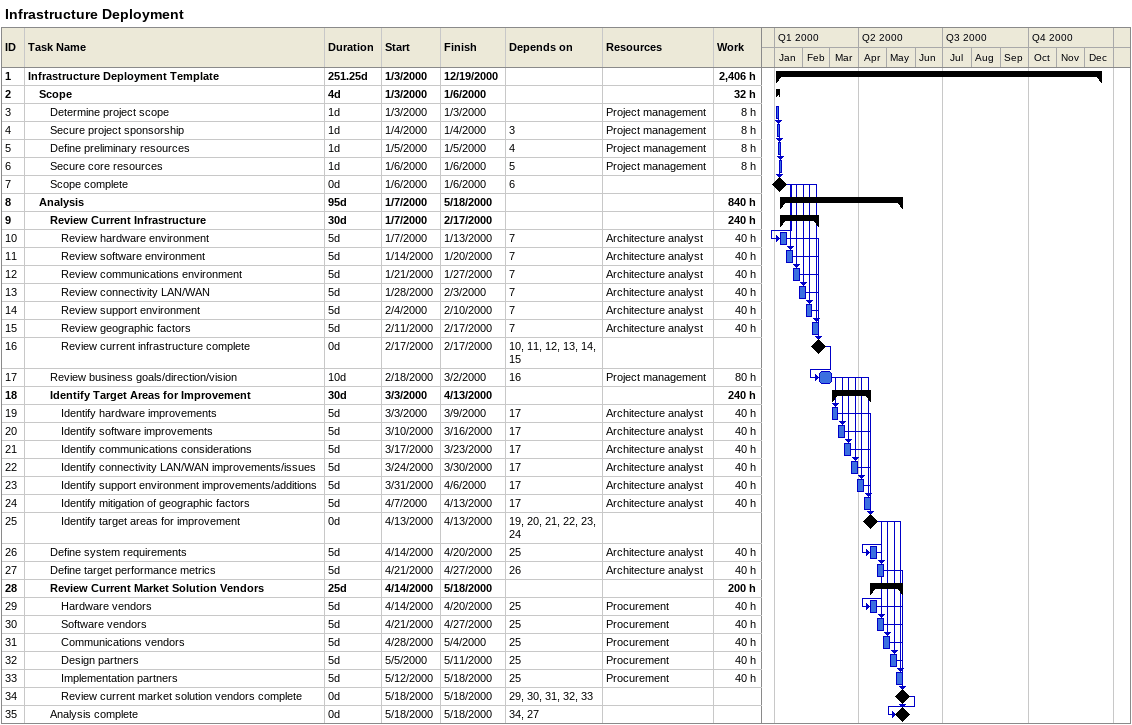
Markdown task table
Infrastructure Deployment

| ID | Level | Task | Duration | Start | Finish | Predecessors | Resources | Work (h) |
|---|---|---|---|---|---|---|---|---|
| 1 | 1 | **Infrastructure Deployment Template** | 251.25d | 2000-01-03 | 2000-12-19 |  |  | 2406 |
| 2 | 2 | **Scope** | 4d | 2000-01-03 | 2000-01-06 |  |  | 32 |
| 3 | 3 | Determine project scope | 1d | 2000-01-03 | 2000-01-03 |  | Project management | 8 |
| 4 | 3 | Secure project sponsorship | 1d | 2000-01-04 | 2000-01-04 | 3 | Project management | 8 |
| 5 | 3 | Define preliminary resources | 1d | 2000-01-05 | 2000-01-05 | 4 | Project management | 8 |
| 6 | 3 | Secure core resources | 1d | 2000-01-06 | 2000-01-06 | 5 | Project management | 8 |
| 7 | 3 | Scope complete | 0d | 2000-01-06 | 2000-01-06 | 6 |  |  |
| 8 | 2 | **Analysis** | 95d | 2000-01-07 | 2000-05-18 |  |  | 840 |
| 9 | 3 | **Review Current Infrastructure** | 30d | 2000-01-07 | 2000-02-17 |  |  | 240 |
| 10 | 4 | Review hardware environment | 5d | 2000-01-07 | 2000-01-13 | 7 | Architecture analyst | 40 |
| 11 | 4 | Review software environment | 5d | 2000-01-14 | 2000-01-20 | 7 | Architecture analyst | 40 |
| 12 | 4 | Review communications environment | 5d | 2000-01-21 | 2000-01-27 | 7 | Architecture analyst | 40 |
| 13 | 4 | Review connectivity LAN/WAN | 5d | 2000-01-28 | 2000-02-03 | 7 | Architecture analyst | 40 |
| 14 | 4 | Review support environment | 5d | 2000-02-04 | 2000-02-10 | 7 | Architecture analyst | 40 |
| 15 | 4 | Review geographic factors | 5d | 2000-02-11 | 2000-02-17 | 7 | Architecture analyst | 40 |
| 16 | 4 | Review current infrastructure complete | 0d | 2000-02-17 | 2000-02-17 | 10, 11, 12, 13, 14, 15 |  |  |
| 17 | 3 | Review business goals/direction/vision | 10d | 2000-02-18 | 2000-03-02 | 16 | Project management | 80 |
| 18 | 3 | **Identify Target Areas for Improvement** | 30d | 2000-03-03 | 2000-04-13 |  |  | 240 |
| 19 | 4 | Identify hardware improvements | 5d | 2000-03-03 | 2000-03-09 | 17 | Architecture analyst | 40 |
| 20 | 4 | Identify software improvements | 5d | 2000-03-10 | 2000-03-16 | 17 | Architecture analyst | 40 |
| 21 | 4 | Identify communications considerations | 5d | 2000-03-17 | 2000-03-23 | 17 | Architecture analyst | 40 |
| 22 | 4 | Identify connectivity LAN/WAN improvements/issues | 5d | 2000-03-24 | 2000-03-30 | 17 | Architecture analyst | 40 |
| 23 | 4 | Identify support environment improvements/additions | 5d | 2000-03-31 | 2000-04-06 | 17 | Architecture analyst | 40 |
| 24 | 4 | Identify mitigation of geographic factors | 5d | 2000-04-07 | 2000-04-13 | 17 | Architecture analyst | 40 |
| 25 | 4 | Identify target areas for improvement | 0d | 2000-04-13 | 2000-04-13 | 19, 20, 21, 22, 23, 24 |  |  |
| 26 | 3 | Define system requirements | 5d | 2000-04-14 | 2000-04-20 | 25 | Architecture analyst | 40 |
| 27 | 3 | Define target performance metrics | 5d | 2000-04-21 | 2000-04-27 | 26 | Architecture analyst | 40 |
| 28 | 3 | **Review Current Market Solution Vendors** | 25d | 2000-04-14 | 2000-05-18 |  |  | 200 |
| 29 | 4 | Hardware vendors | 5d | 2000-04-14 | 2000-04-20 | 25 | Procurement | 40 |
| 30 | 4 | Software vendors | 5d | 2000-04-21 | 2000-04-27 | 25 | Procurement | 40 |
| 31 | 4 | Communications vendors | 5d | 2000-04-28 | 2000-05-04 | 25 | Procurement | 40 |
| 32 | 4 | Design partners | 5d | 2000-05-05 | 2000-05-11 | 25 | Procurement | 40 |
| 33 | 4 | Implementation partners | 5d | 2000-05-12 | 2000-05-18 | 25 | Procurement | 40 |
| 34 | 4 | Review current market solution vendors complete | 0d | 2000-05-18 | 2000-05-18 | 29, 30, 31, 32, 33 |  |  |
| 35 | 3 | Analysis complete | 0d | 2000-05-18 | 2000-05-18 | 34, 27 |  |  |
